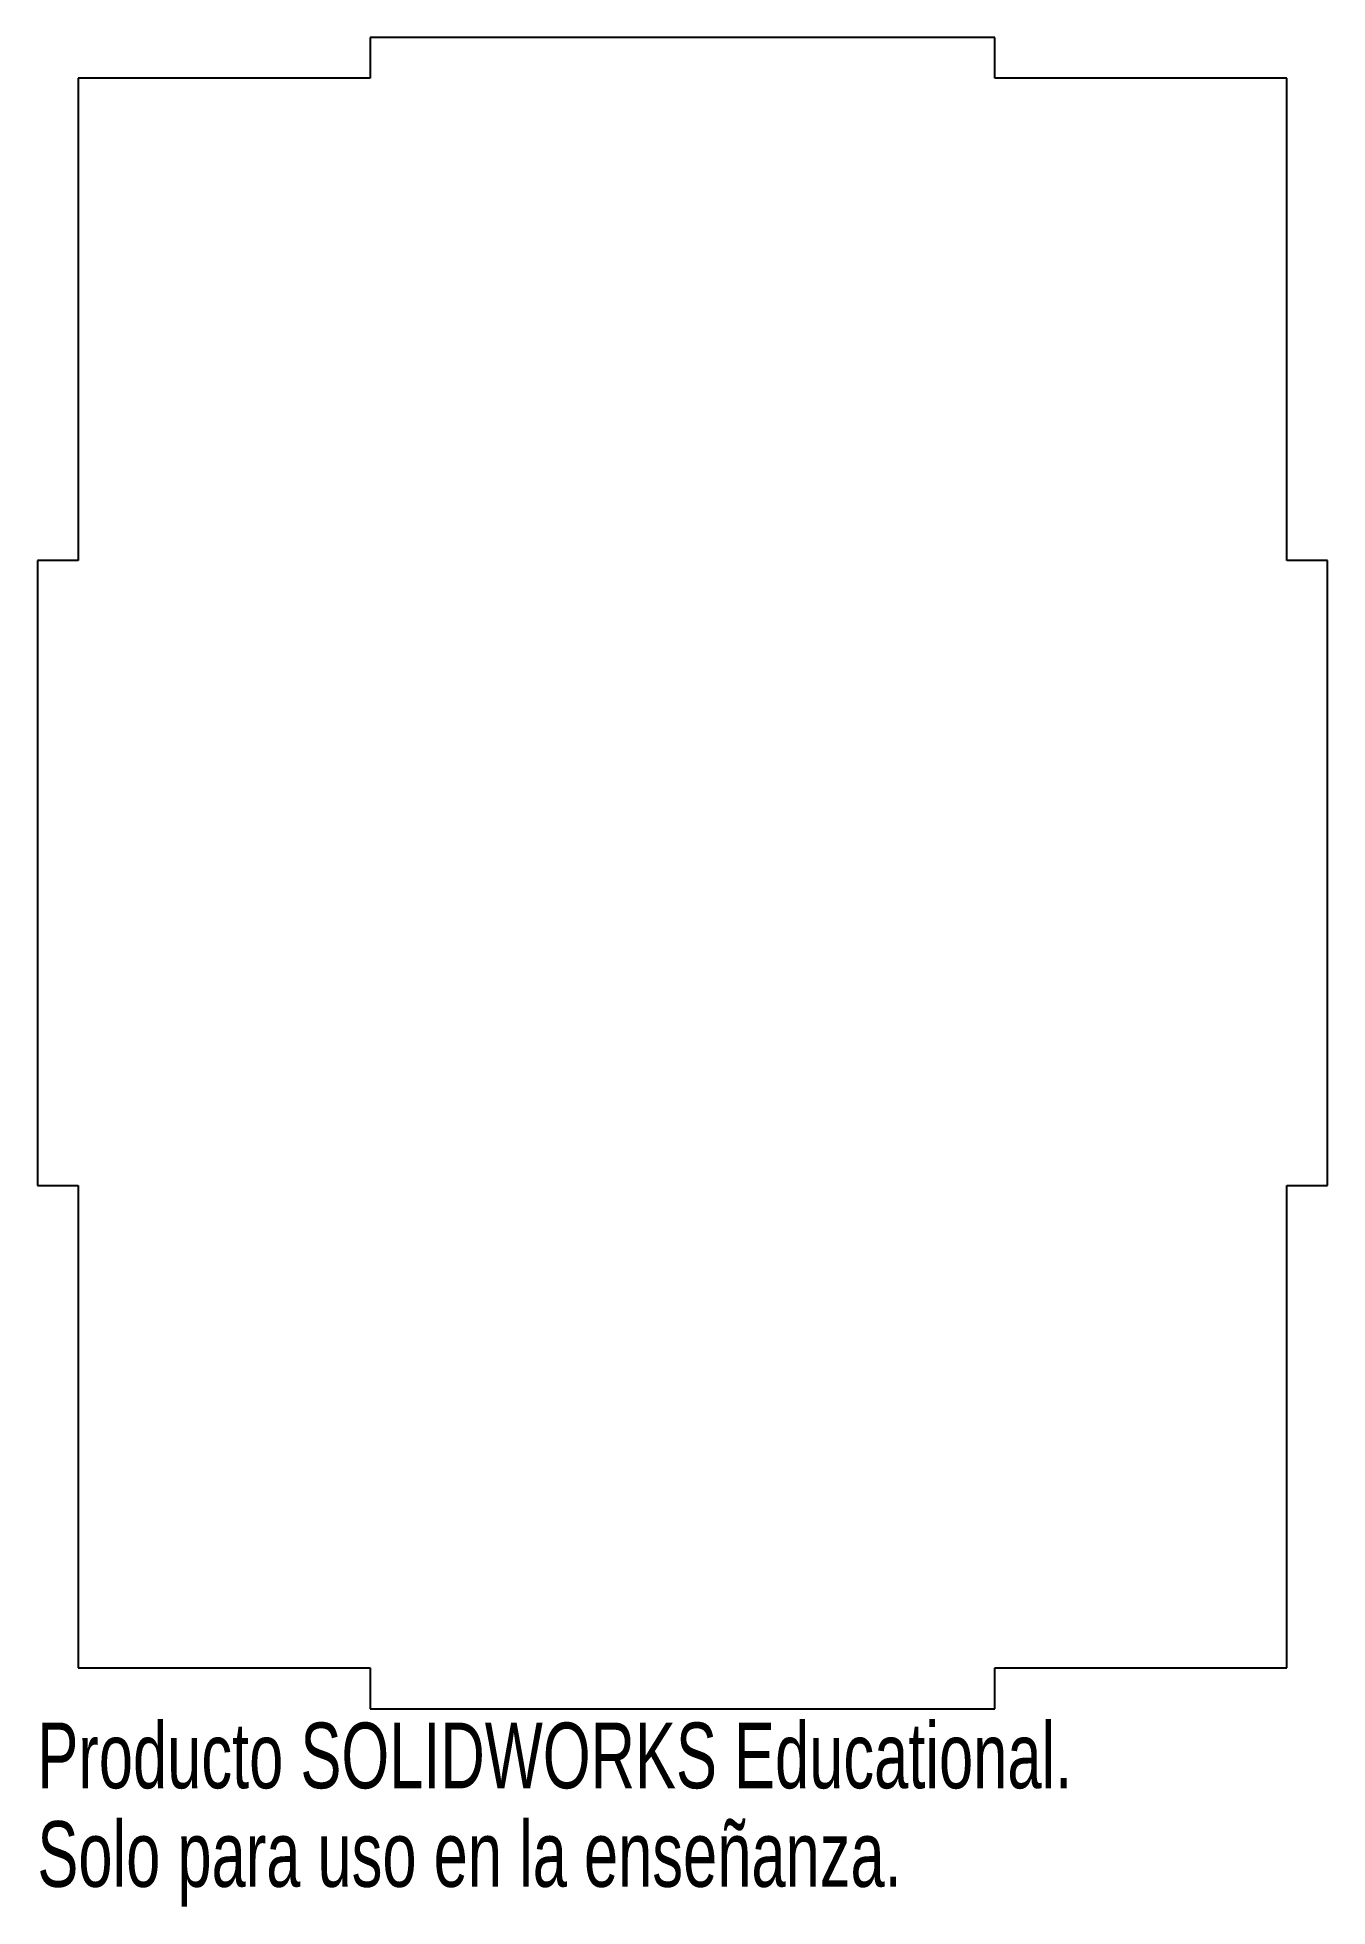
# Model space of a CAD drawing. Header units: millimetres. Extents: x 0 to 95, y -15 to 123.
import ezdxf

# ---------------------------------------------------------------- set-up
doc = ezdxf.new("R2010")
doc.units = ezdxf.units.MM
doc.styles.add('SLDTEXTSTYLE0', font='TXT', dxfattribs={"width": 0.7})

msp = doc.modelspace()

# ---------------------------------------------------------------- linework, layer by layer
at = {"color": 7, "linetype": 'Continuous', "lineweight": 25}
for p, q in [((70.5, 123), (24.5, 123)), ((24.5, 123), (24.5, 120)), ((70.5, 120), (70.5, 123)), ((24.5, 120), (3, 120)), ((3, 120), (3, 84.5)), ((92, 120), (70.5, 120)), ((92, 84.5), (92, 120)), ((3, 84.5), (0, 84.5)), ((0, 84.5), (0, 38.5)), ((95, 84.5), (92, 84.5)), ((95, 38.5), (95, 84.5)), ((0, 38.5), (3, 38.5)), ((3, 38.5), (3, 3)), ((92, 3), (92, 38.5)), ((92, 38.5), (95, 38.5)), ((3, 3), (24.5, 3)), ((24.5, 3), (24.5, 0)), ((70.5, 0), (70.5, 3)), ((70.5, 3), (92, 3)), ((24.5, 0), (70.5, 0))]:
    msp.add_line(p, q, dxfattribs=at)

# ---------------------------------------------------------------- texts
at = {"color": 7, "linetype": 'Continuous', "char_height": 4.8336, "attachment_point": 1, "style": 'SLDTEXTSTYLE0'}
for s, insert in [('Producto SOLIDWORKS Educational.', (0, -1.02)), ('Solo para uso en la enseñanza.', (0, -8.27))]:
    msp.add_mtext(s, dxfattribs=dict(at, insert=insert))

doc.saveas('drawing.dxf')
